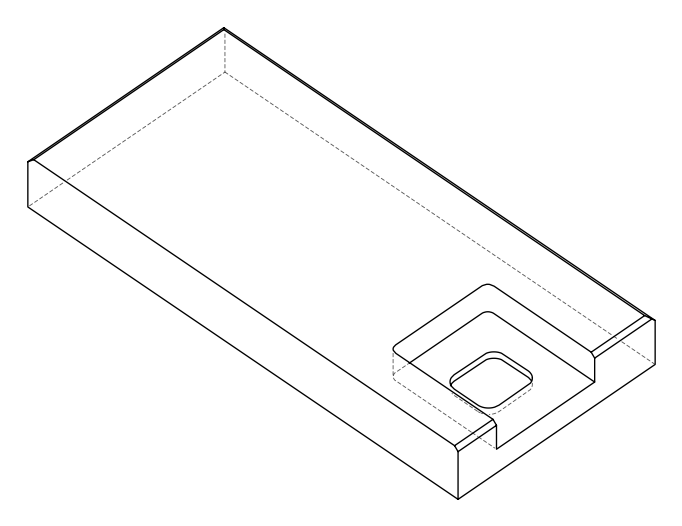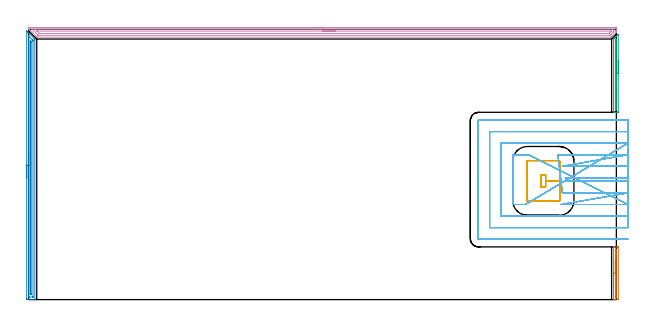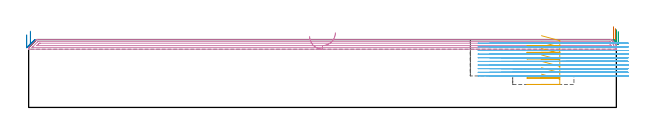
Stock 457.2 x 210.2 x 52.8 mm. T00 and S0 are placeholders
(PLAN: 6 operations, 2 tool changes, 60 min)
(1 AREA_MILL | FG_CHAMFER_SURFACE | UGT0205_001 | 0.81 min | 299 mm3)
(2 AREA_MILL_1 | FG_CHAMFER_SURFACE_1 | UGT0205_001 | 5.11 min | 4215 mm3)
(3 AREA_MILL_2 | FG_CHAMFER_SURFACE_2 | UGT0205_001 | 1.1 min | 406 mm3)
(4 AREA_MILL_3 | FG_CHAMFER_SURFACE_3 | UGT0205_001 | 11.09 min | 12719 mm3)
(5 MILL_RECTANGULAR_POCKET | POCKET_RECTANGULAR_STRAIGHT | UGT0201_105 | Follow Part, ap 5.5, ae 75% | 3.31 min | 84961 mm3)
(6 MILL_SLOT | SLOT_PARTIAL_RECTANGULAR | NXT0201_011 | Follow Part, ap 3, ae 75% | 38.59 min | 267187 mm3)
(TOOL UGT0205_001 | Chamfer Mill 20 x 3 x 45 deg. | D20 FL50 Z2)
(TOOL UGT0201_105 | End Mill 22 mm | D22 FL25 Z2)
(TOOL NXT0201_011 | ENDMILL 12mm [2P460-1200-NA 1630] | D12 FL38 Z6)
(OP 1 AREA_MILL)
G17 G21 G94 G90
T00 M6
G54
G17 G0 G90 X455.001 Y10.501 S1061 M3
G43 Z62.8 H0
Z62.799
G94 G1 Y10.539 Z61.927 F250.
Y10.653 Z61.062
Y10.842 Z60.211
Y11.104 Z59.379
Y11.438 Z58.573
Y11.841 Z57.799
Y12.309 Z57.063
Y12.84 Z56.371
Y13.43 Z55.728
Y14.073 Z55.138
Y14.765 Z54.607
Y15.501 Z54.138
Y16.274 Z53.735
Y17.08 Z53.401
X455.002 Y17.912 Z53.139
Y18.764 Z52.95
Y19.629 Z52.836
Y20.5 Z52.798
X455.003 Y40.913 Z52.796
X455.007 Y40.948 Z52.79
X455.013 Y40.997 Z52.779
X455.016 Y41. Z52.776
X455.21 Z52.588
X456.931 Z50.867
X458.18 Z49.618
X458.361 Z49.437
X458.691 Y40.999 Z49.105
X458.7 Y40.649 Z49.1
X458.699 Y0.351 Z49.101
X458.691 Y0.001 Z49.105
X458.361 Y0. Z49.437
X458.18 Z49.618
X455.212 Z52.586
X455.016 Z52.776
X455.003 Y0.009 Z52.789
X455. Y0.09 Z52.8
X455.002 Y20.5 Z52.798
X456.416 Z51.384
X456.418 Y38.68 Z51.382
X456.419 Y38.907 Z51.381
X456.422 Y38.961 Z51.378
X456.424 Y38.981 Z51.376
X456.44 Y38.99 Z51.36
X456.542 Y38.995 Z51.258
X456.697 Y38.999 Z51.103
X456.985 Y39. Z50.815
X457.168 Y38.999 Z50.632
X457.219 Y38.996 Z50.581
X457.27 Y38.99 Z50.53
X457.279 Y38.983 Z50.521
X457.282 Y38.962 Z50.518
X457.284 Y38.91 Z50.516
X457.286 Y38.698 Z50.514
Y2.309
X457.284 Y2.088 Z50.516
X457.282 Y2.034 Z50.518
X457.28 Y2.015 Z50.52
X457.194 Y2.01 Z50.606
X456.95 Y2.003 Z50.85
X456.715 Y2. Z51.085
X456.532 Y2.001 Z51.268
X456.482 Y2.004 Z51.318
X456.431 Y2.01 Z51.369
X456.421 Y2.017 Z51.379
X456.418 Y2.038 Z51.382
X456.416 Y2.09 Z51.384
X456.415 Y2.301 Z51.385
X456.416 Y20.5 Z51.384
Y21.372 Z51.422
Y22.237 Z51.536
Y23.089 Z51.724
Y23.921 Z51.987
Y24.727 Z52.321
Y25.5 Z52.723
X456.417 Y26.236 Z53.192
Y26.928 Z53.723
Y27.572 Z54.312
Y28.161 Z54.955
Y28.692 Z55.647
Y29.161 Z56.383
Y29.564 Z57.157
Y29.898 Z57.963
Y30.16 Z58.795
Y30.349 Z59.647
Y30.463 Z60.512
Y30.501 Z61.383
G0 Z62.8
M5
M2
(OP 2 AREA_MILL_1)
G17 G21 G94 G90
T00 M6
G54
G17 G0 G90 X-1.5 Y94.5 S1061 M3
G43 Z62.8 H0
Z56.5
G94 G1 Y94.538 Z55.628 F250.
Y94.652 Z54.764
Y94.841 Z53.912
Y95.103 Z53.08
Y95.437 Z52.274
Y95.84 Z51.5
Y96.309 Z50.764
Y96.84 Z50.072
Y97.429 Z49.429
Y98.072 Z48.84
Y98.764 Z48.309
Y99.5 Z47.84
Y100.274 Z47.437
Y101.08 Z47.103
Y101.912 Z46.841
Y102.764 Z46.652
Y103.629 Z46.538
Y104.5 Z46.5
X-1.499 Y208.997
X-1.497 Z46.502
X-1.004 Y208.506 Z46.992
X-0.902 Y208.403 Z47.097
X-0.811 Y208.312 Z47.188
X-0.709 Y208.211 Z47.287
X-0.605 Y208.105 Z47.394
X-0.519 Y208.019 Z47.481
X-0.414 Y207.916 Z47.582
X4.304 Y203.198 Z52.3
X4.753 Y202.747 Z52.751
X4.799 Y202.695 Z52.783
X4.8 Y202.16 Z52.8
Y0.151
X4.797 Y0.009 Z52.788
X4.783 Y0.007 Z52.774
X4.463 Y0. Z52.462
X4.02 Z52.019
X3.419 Z51.414
X2.234 Z50.231
X1.65 Z49.644
X-1.004 Y0.001 Z46.992
X-1.241 Y0.003 Z46.756
X-1.491 Y0.009 Z46.505
X-1.494 Y0.103 Z46.503
X-1.499 Y0.597 Z46.501
X-1.5 Y1.097 Z46.5
Y104.5
X-0.086 Z47.914
Y204.835
X-0.084 Y205.018 Z47.916
X-0.081 Y205.107 Z47.919
X-0.08 Y205.116 Z47.92
X-0.072 Y205.112 Z47.928
X-0.042 Y205.088 Z47.958
X0.025 Y205.024 Z48.025
X2.89 Y202.16 Z50.89
X3.25 Y201.792 Z51.25
X3.352 Y201.686 Z51.352
X3.379 Y201.646 Z51.379
X3.381 Y201.623 Z51.381
X3.384 Y201.516 Z51.384
X3.386 Y201.302 Z51.386
Y201.268
Y2.381
X3.384 Y2.167 Z51.384
X3.381 Y2.06 Z51.381
X3.379 Y2.015 Z51.379
X3.29 Y2.01 Z51.29
X2.91 Y2.002 Z50.91
X0.765 Y2. Z48.765
X0.258 Z48.258
X0.034 Y2.003 Z48.034
X-0.063 Y2.008 Z47.937
X-0.077 Y2.01 Z47.923
X-0.08 Y2.023 Z47.92
X-0.083 Y2.067 Z47.917
X-0.085 Y2.161 Z47.915
X-0.086 Y104.5 Z47.914
X1.328 Z49.328
X1.329 Y201.268 Z49.329
X1.332 Z49.332
X1.65 Y200.948 Z49.65
X1.932 Y200.658 Z49.932
X1.965 Y200.623 Z49.965
X1.968 Y200.57 Z49.968
X1.97 Y200.484 Z49.97
X1.971 Y200.376 Z49.971
Y200.052
Y4.733
X1.967 Y4.165 Z49.967
X1.964 Y4.013 Z49.964
X1.81 Y4.003 Z49.81
X1.65 Y4.001 Z49.65
X1.487 Y4.002 Z49.487
X1.378 Y4.006 Z49.378
X1.342 Y4.01 Z49.342
X1.335 Y4.022 Z49.335
X1.332 Y4.057 Z49.332
X1.33 Y4.165 Z49.33
X1.329 Y4.489 Z49.329
X1.328 Y5.057 Z49.328
Y104.5
Y105.372 Z49.367
Y106.237 Z49.48
Y107.088 Z49.669
Y107.92 Z49.932
Y108.726 Z50.265
Y109.5 Z50.668
Y110.236 Z51.137
Y110.928 Z51.668
Y111.571 Z52.257
Y112.161 Z52.901
Y112.692 Z53.593
Y113.16 Z54.328
Y113.563 Z55.102
Y113.897 Z55.908
Y114.159 Z56.74
Y114.348 Z57.592
Y114.462 Z58.457
Y114.5 Z59.328
G0 Z62.8
M5
M2
(OP 3 AREA_MILL_2)
G17 G21 G94 G90
T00 M6
G54
G17 G0 G90 X458.7 Y186.05 S1061 M3
G43 Z62.8 H0
Z59.1
G94 G1 Y186.012 Z58.228 F250.
Y185.898 Z57.364
Y185.709 Z56.512
Y185.447 Z55.68
Y185.113 Z54.874
Y184.71 Z54.1
Y184.241 Z53.364
Y183.71 Z52.672
Y183.121 Z52.029
Y182.478 Z51.44
Y181.786 Z50.908
Y181.05 Z50.44
Y180.276 Z50.037
Y179.47 Z49.703
Y178.638 Z49.441
Y177.786 Z49.252
Y176.922 Z49.138
Y176.05 Z49.1
Y146.26
X458.698 Y146.076 Z49.102
X458.691 Y145.702 Z49.105
X458.41 Y145.7 Z49.387
X458.18 Z49.617
X457.524 Z50.273
X457.293 Z50.503
X456.831 Z50.968
X455.982 Z51.817
X455.52 Z52.278
X455.271 Z52.528
X455.019 Y145.707 Z52.773
X455.003 Y145.709 Z52.789
X455. Y145.816 Z52.8
Y202.282
X455.006 Y202.701 Z52.792
X455.088 Y202.789 Z52.71
X455.52 Y203.222 Z52.277
X455.569 Y203.27 Z52.23
X455.768 Y203.468 Z52.031
X455.816 Y203.517 Z51.981
X455.864 Y203.564 Z51.935
X456.064 Y203.765 Z51.735
X456.111 Y203.813 Z51.686
X456.158 Y203.859 Z51.641
X456.361 Y204.061 Z51.438
X456.407 Y204.108 Z51.39
X456.453 Y204.153 Z51.346
X456.657 Y204.357 Z51.142
X456.702 Y204.403 Z51.095
X456.747 Y204.448 Z51.052
X456.953 Y204.654 Z50.846
X456.998 Y204.699 Z50.799
X457.042 Y204.742 Z50.757
X457.25 Y204.95 Z50.549
X458.18 Y205.881 Z49.618
X458.298 Y205.998 Z49.501
X458.436 Y206.136 Z49.364
X458.623 Y206.318 Z49.175
X458.694 Y206.383 Z49.104
X458.7 Y206.136 Z49.1
Y176.05
X457.286 Z50.514
Y148.039
X457.282 Y147.817 Z50.519
X457.279 Y147.717 Z50.521
X457.015 Y147.708 Z50.785
X456.743 Y147.702 Z51.057
X456.54 Y147.706 Z51.26
X456.475 Y147.71 Z51.325
X456.421 Y147.721 Z51.379
X456.414 Y148.039 Z51.386
Y201.393
X456.42 Y201.611 Z51.38
X456.422 Y201.661 Z51.378
X456.449 Y201.692 Z51.351
X456.498 Y201.745 Z51.302
X456.615 Y201.865 Z51.185
X456.719 Y201.969 Z51.081
X457.163 Y202.413 Z50.637
X457.236 Y202.485 Z50.564
X457.253 Y202.501 Z50.547
X457.269 Y202.513 Z50.531
X457.278 Y202.519 Z50.522
X457.286 Y202.282 Z50.514
Y176.05
Y175.178 Z50.552
Y174.313 Z50.666
Y173.462 Z50.855
Y172.63 Z51.117
Y171.824 Z51.451
Y171.05 Z51.854
Y170.314 Z52.323
Y169.622 Z52.854
Y168.979 Z53.443
Y168.39 Z54.086
Y167.858 Z54.778
Y167.39 Z55.514
Y166.987 Z56.288
Y166.653 Z57.094
Y166.391 Z57.926
Y166.202 Z58.778
Y166.088 Z59.643
Y166.05 Z60.514
G0 Z62.8
M5
M2
(OP 4 AREA_MILL_3)
G17 G21 G94 G90
T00 M6
G54
G17 G0 G90 X218.6 Y211.7 S1061 M3
G43 Z62.8 H0
Z55.3
G94 G1 X218.638 Z54.428 F250.
X218.752 Z53.564
X218.941 Z52.712
X219.203 Z51.88
X219.537 Z51.074
X219.94 Z50.3
X220.408 Z49.564
X220.94 Z48.872
X221.529 Z48.229
X222.172 Z47.64
X222.864 Z47.108
X223.6 Z46.64
X224.374 Z46.237
X225.18 Z45.903
X226.012 Z45.641
X226.864 Z45.452
X227.728 Z45.338
X228.6 Z45.3
X455.95
X456.573 Y211.699 Z45.301
X457.189 Y211.693 Z45.302
X457.193 Y211.691 Z45.305
X457.2 Y211.078 Z45.917
Y209.651 Z47.345
Y209.29 Z47.705
Y207.996 Z49.002
X457.198 Y207.95 Z49.048
X457.195 Y207.906 Z49.091
X457.169 Y207.872 Z49.126
X457.005 Y207.705 Z49.295
X456.601 Y207.301 Z49.699
X456.358 Y207.056 Z49.94
X455.709 Y206.409 Z50.591
X455.465 Y206.163 Z50.833
X454.816 Y205.516 Z51.484
X454.571 Y205.269 Z51.727
X453.923 Y204.623 Z52.377
X453.515 Y204.218 Z52.781
X453.5 Y204.207 Z52.793
X452.997 Y204.2 Z52.8
X6.885
X6.305 Y204.199 Z52.783
X6.155 Y204.343 Z52.652
X5.991 Y204.508 Z52.49
X5.809 Y204.69 Z52.308
X0.18 Y210.319 Z46.679
X0.048 Y210.449 Z46.542
X0.01 Y210.497 Z46.492
X0. Y210.544 Z46.446
Y210.948 Z46.052
Y211.251 Z45.748
X0.01 Y211.692 Z45.305
X0.112 Y211.7 Z45.3
X228.6
Y210.286 Z46.714
X454.785 Y210.285 Z46.715
X454.886 Y210.284 Z46.716
X455.089 Y210.279 Z46.721
X455.191 Y210.273 Z46.727
X455.194 Y210.243 Z46.757
X455.196 Y210.184 Z46.816
X455.2 Y209.769 Z47.231
X455.199 Y209.29 Z47.71
X455.198 Y208.877 Z48.123
X455.19 Y208.397 Z48.603
X455.186 Y208.348 Z48.652
X455.15 Y208.306 Z48.694
X455.091 Y208.244 Z48.756
X455.016 Y208.166 Z48.834
X454.785 Y207.934 Z49.066
X453.675 Y206.825 Z50.175
X452.997 Y206.146 Z50.854
X452.78 Y205.932 Z51.068
X452.559 Y205.716 Z51.284
X452.468 Y205.63 Z51.37
X452.305 Y205.62 Z51.38
X452.202 Y205.616 Z51.384
X452.103 Y205.615 Z51.385
X7.779 Y205.614 Z51.386
X7.344 Y205.621 Z51.379
X7.308 Y205.652 Z51.348
X7.239 Y205.716 Z51.284
X6.885 Y206.065 Z50.935
X3.309 Y209.641 Z47.359
X2.77 Y210.184 Z46.816
X2.694 Y210.264 Z46.736
X2.682 Y210.278 Z46.722
X2.767 Y210.281 Z46.719
X2.903 Y210.284 Z46.716
X3.106 Y210.285 Z46.715
X3.208 Y210.286 Z46.714
X228.6
Y208.872 Z48.129
X452.798 Y208.871
X452.997 Y208.87 Z48.13
X453.089 Y208.867 Z48.133
X453.19 Y208.862 Z48.138
Y208.821 Z48.179
X453.171 Y208.782 Z48.218
X453.093 Y208.698 Z48.302
X452.997 Y208.596 Z48.404
X451.903 Y207.503 Z49.497
X451.553 Y207.159 Z49.841
X451.435 Y207.046 Z49.954
X451.209 Y207.036 Z49.964
X450.787 Y207.031 Z49.969
X450.315 Y207.029 Z49.971
X449.896 Y207.028 Z49.972
X9.148 Y207.029 Z49.971
X8.673 Y207.03 Z49.97
X8.515 Y207.032 Z49.968
X8.393 Y207.035 Z49.965
X8.292 Y207.119 Z49.881
X7.898 Y207.503 Z49.497
X7.779 Y207.62 Z49.38
X6.885 Y208.514 Z48.486
X6.617 Y208.785 Z48.215
X6.552 Y208.853 Z48.147
X6.542 Y208.867 Z48.133
X6.543 Y208.868 Z48.132
X6.565 Y208.87 Z48.13
X6.618 Y208.871 Z48.129
X6.885
X228.6 Y208.872
X229.472 Z48.167
X230.336 Z48.28
X231.188 Z48.469
X232.02 Z48.732
X232.826 Z49.065
X233.6 Z49.468
X234.336 Z49.937
X235.028 Z50.468
X235.671 Z51.057
X236.26 Z51.701
X236.792 Z52.393
X237.26 Z53.129
X237.663 Z53.902
X237.997 Z54.708
X238.259 Z55.54
X238.448 Z56.392
X238.562 Z57.257
X238.6 Z58.129
G0 Z62.8
M5
M2
(OP 5 MILL_RECTANGULAR_POCKET)
G17 G21 G94 G90
T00 M6
G54
G17 G0 G90 X398.937 Y76.6 S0 M3
G43 Z62.8 H0
Z55.8
G94 G1 X412.771 Z52.093 F250.
X412.926 Y76.648 Z52.05
X413.057 Y76.743 Z52.006
X413.152 Y76.874 Z51.963
X413.2 Y77.029 Z51.919
Y92.35 Z47.814
X402.2
Y97.1 F500.
X398.6
Y87.6
X402.2
Y92.35
X413.2
Y107.6
G3 X412.7 Y108.1 R0.5
G1 X388.1
G3 X387.6 Y107.6 R0.5
G1 Y77.1
G3 X388.1 Y76.6 R0.5
G1 X412.7
G3 X413.2 Y77.1 R0.5
G1 Y92.35
Y93.35
G0 X398.937 Y76.6 Z50.814
G1 X412.771 Z47.107 F250.
X412.926 Y76.648 Z47.064
X413.057 Y76.743 Z47.021
X413.152 Y76.874 Z46.977
X413.2 Y77.029 Z46.934
Y92.35 Z42.829
X402.2
Y97.1 F500.
X398.6
Y87.6
X402.2
Y92.35
X413.2
Y107.6
G3 X412.7 Y108.1 R0.5
G1 X388.1
G3 X387.6 Y107.6 R0.5
G1 Y77.1
G3 X388.1 Y76.6 R0.5
G1 X412.7
G3 X413.2 Y77.1 R0.5
G1 Y92.35
Y93.35
G0 X398.937 Y76.6 Z45.829
G1 X412.771 Z42.122 F250.
X412.926 Y76.648 Z42.078
X413.057 Y76.743 Z42.035
X413.152 Y76.874 Z41.991
X413.2 Y77.029 Z41.948
Y92.35 Z37.843
X402.2
Y97.1 F500.
X398.6
Y87.6
X402.2
Y92.35
X413.2
Y107.6
G3 X412.7 Y108.1 R0.5
G1 X388.1
G3 X387.6 Y107.6 R0.5
G1 Y77.1
G3 X388.1 Y76.6 R0.5
G1 X412.7
G3 X413.2 Y77.1 R0.5
G1 Y92.35
Y93.35
G0 X398.937 Y76.6 Z40.843
G1 X412.771 Z37.136 F250.
X412.926 Y76.648 Z37.093
X413.057 Y76.743 Z37.049
X413.152 Y76.874 Z37.006
X413.2 Y77.029 Z36.962
Y92.35 Z32.857
X402.2
Y97.1 F500.
X398.6
Y87.6
X402.2
Y92.35
X413.2
Y107.6
G3 X412.7 Y108.1 R0.5
G1 X388.1
G3 X387.6 Y107.6 R0.5
G1 Y77.1
G3 X388.1 Y76.6 R0.5
G1 X412.7
G3 X413.2 Y77.1 R0.5
G1 Y92.35
Y93.35
G0 X398.937 Y76.6 Z35.857
G1 X412.771 Z32.15 F250.
X412.926 Y76.648 Z32.107
X413.057 Y76.743 Z32.063
X413.152 Y76.874 Z32.02
X413.2 Y77.029 Z31.977
Y92.35 Z27.871
X402.2
Y97.1 F500.
X398.6
Y87.6
X402.2
Y92.35
X413.2
Y107.6
G3 X412.7 Y108.1 R0.5
G1 X388.1
G3 X387.6 Y107.6 R0.5
G1 Y77.1
G3 X388.1 Y76.6 R0.5
G1 X412.7
G3 X413.2 Y77.1 R0.5
G1 Y92.35
Y93.35
G0 X398.937 Y76.6 Z30.871
G1 X412.771 Z27.165 F250.
X412.926 Y76.648 Z27.121
X413.057 Y76.743 Z27.078
X413.152 Y76.874 Z27.034
X413.2 Y77.029 Z26.991
Y92.35 Z22.886
X402.2
Y97.1 F500.
X398.6
Y87.6
X402.2
Y92.35
X413.2
Y107.6
G3 X412.7 Y108.1 R0.5
G1 X388.1
G3 X387.6 Y107.6 R0.5
G1 Y77.1
G3 X388.1 Y76.6 R0.5
G1 X412.7
G3 X413.2 Y77.1 R0.5
G1 Y92.35
Y93.35
G0 X398.937 Y76.6 Z25.886
G1 X412.771 Z22.179 F250.
X412.926 Y76.648 Z22.135
X413.057 Y76.743 Z22.092
X413.152 Y76.874 Z22.049
X413.2 Y77.029 Z22.005
Y92.35 Z17.9
X402.2
Y97.1 F500.
X398.6
Y87.6
X402.2
Y92.35
X413.2
Y107.6
G3 X412.7 Y108.1 R0.5
G1 X388.1
G3 X387.6 Y107.6 R0.5
G1 Y77.1
G3 X388.1 Y76.6 R0.5
G1 X412.7
G3 X413.2 Y77.1 R0.5
G1 Y92.35
Y93.35
G0 Z62.8
M5
M2
(OP 6 MILL_SLOT)
G17 G21 G94 G90
T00 M6
G54
G17 G0 G90 X466.2 Y94.7 S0 M3
G43 Z62.8 H1
Z49.97
G94 G1 X463.2 F250.
X418.2 F500.
Y92.
X463.2
X466.2 F250.
Y103.7
X463.2
X418.2 F500.
X415.2 F250.
X466.2 Y112.7 F500.
X463.2 F250.
X414.753 F500.
X411.753 F250.
X415.2 Y83. F500.
X418.2 F250.
X463.2 F500.
X466.2 F250.
X414.253 Y74. F500.
X417.253 F250.
X463.2 F500.
X466.2 F250.
X389.025 Y112.7 F500.
X386.025 F250.
X376.6 F500.
Y74.
X383.545
X386.545 F250.
X466.2 Y121.7 F500.
X463.2 F250.
X367.6 F500.
Y65.
X463.2
X466.2 F250.
Y130.7
X463.2
X358.6 F500.
Y56.
X463.2
X466.2 F250.
Y139.7
X463.2
X350. F500.
G3 X349.6 Y139.3 R0.4
G1 Y47.4
G3 X350. Y47. R0.4
G1 X463.2
X466.2 F250.
G0 Y94.7 Z47.14
G1 X463.2
X418.2 F500.
Y92.
X463.2
X466.2 F250.
Y103.7
X463.2
X418.2 F500.
X415.2 F250.
X466.2 Y112.7 F500.
X463.2 F250.
X414.749 F500.
X411.749 F250.
X415.2 Y83. F500.
X418.2 F250.
X463.2 F500.
X466.2 F250.
X414.253 Y74. F500.
X417.253 F250.
X463.2 F500.
X466.2 F250.
X389.025 Y112.7 F500.
X386.025 F250.
X376.6 F500.
Y74.
X383.545
X386.545 F250.
X466.2 Y121.7 F500.
X463.2 F250.
X367.6 F500.
Y65.
X463.2
X466.2 F250.
Y130.7
X463.2
X358.6 F500.
Y56.
X463.2
X466.2 F250.
Y139.7
X463.2
X350. F500.
G3 X349.6 Y139.3 R0.4
G1 Y47.4
G3 X350. Y47. R0.4
G1 X463.2
X466.2 F250.
G0 Y94.7 Z44.31
G1 X463.2
X418.2 F500.
Y92.
X463.2
X466.2 F250.
Y103.7
X463.2
X418.2 F500.
X415.2 F250.
X466.2 Y112.7 F500.
X463.2 F250.
X414.743 F500.
X411.743 F250.
X415.2 Y83. F500.
X418.2 F250.
X463.2 F500.
X466.2 F250.
X414.253 Y74. F500.
X417.253 F250.
X463.2 F500.
X466.2 F250.
X389.026 Y112.7 F500.
X386.026 F250.
X376.6 F500.
Y74.
X383.545
X386.545 F250.
X466.2 Y121.7 F500.
X463.2 F250.
X367.6 F500.
Y65.
X463.2
X466.2 F250.
Y130.7
X463.2
X358.6 F500.
Y56.
X463.2
X466.2 F250.
Y139.7
X463.2
X350. F500.
G3 X349.6 Y139.3 R0.4
G1 Y47.4
G3 X350. Y47. R0.4
G1 X463.2
X466.2 F250.
G0 Y94.7 Z41.48
G1 X463.2
X418.2 F500.
Y92.
X463.2
X466.2 F250.
Y103.7
X463.2
X418.2 F500.
X415.2 F250.
X466.2 Y112.7 F500.
X463.2 F250.
X414.738 F500.
X411.738 F250.
X415.2 Y83. F500.
X418.2 F250.
X463.2 F500.
X466.2 F250.
X414.253 Y74. F500.
X417.253 F250.
X463.2 F500.
X466.2 F250.
X389.026 Y112.7 F500.
X386.026 F250.
X376.6 F500.
Y74.
X383.545
X386.545 F250.
X466.2 Y121.7 F500.
X463.2 F250.
X367.6 F500.
Y65.
X463.2
X466.2 F250.
Y130.7
X463.2
X358.6 F500.
Y56.
X463.2
X466.2 F250.
Y139.7
X463.2
X350. F500.
G3 X349.6 Y139.3 R0.4
G1 Y47.4
G3 X350. Y47. R0.4
G1 X463.2
X466.2 F250.
G0 Y94.7 Z38.65
G1 X463.2
X418.2 F500.
Y92.
X463.2
X466.2 F250.
Y103.7
X463.2
X418.2 F500.
X415.2 F250.
X466.2 Y112.7 F500.
X463.2 F250.
X414.738 F500.
X411.738 F250.
X415.2 Y83. F500.
X418.2 F250.
X463.2 F500.
X466.2 F250.
X414.253 Y74. F500.
X417.253 F250.
X463.2 F500.
X466.2 F250.
X389.025 Y112.7 F500.
X386.025 F250.
X376.6 F500.
Y74.
X383.545
X386.545 F250.
X466.2 Y121.7 F500.
X463.2 F250.
X367.6 F500.
Y65.
X463.2
X466.2 F250.
Y130.7
X463.2
X358.6 F500.
Y56.
X463.2
X466.2 F250.
Y139.7
X463.2
X350. F500.
G3 X349.6 Y139.3 R0.4
G1 Y47.4
G3 X350. Y47. R0.4
G1 X463.2
X466.2 F250.
G0 Y94.7 Z35.82
G1 X463.2
X418.2 F500.
Y92.
X463.2
X466.2 F250.
Y103.7
X463.2
X418.2 F500.
X415.2 F250.
X466.2 Y112.7 F500.
X463.2 F250.
X414.738 F500.
X411.738 F250.
X415.2 Y83. F500.
X418.2 F250.
X463.2 F500.
X466.2 F250.
X414.253 Y74. F500.
X417.253 F250.
X463.2 F500.
X466.2 F250.
X389.025 Y112.7 F500.
X386.025 F250.
X376.6 F500.
Y74.
X383.545
X386.545 F250.
X466.2 Y121.7 F500.
X463.2 F250.
X367.6 F500.
Y65.
X463.2
X466.2 F250.
Y130.7
X463.2
X358.6 F500.
Y56.
X463.2
X466.2 F250.
Y139.7
X463.2
X350. F500.
G3 X349.6 Y139.3 R0.4
G1 Y47.4
G3 X350. Y47. R0.4
G1 X463.2
X466.2 F250.
G0 Y94.7 Z32.99
G1 X463.2
X418.2 F500.
Y92.
X463.2
X466.2 F250.
Y103.7
X463.2
X418.2 F500.
X415.2 F250.
X466.2 Y112.7 F500.
X463.2 F250.
X414.738 F500.
X411.738 F250.
X415.2 Y83. F500.
X418.2 F250.
X463.2 F500.
X466.2 F250.
X414.253 Y74. F500.
X417.253 F250.
X463.2 F500.
X466.2 F250.
X389.025 Y112.7 F500.
X386.025 F250.
X376.6 F500.
Y74.
X383.545
X386.545 F250.
X466.2 Y121.7 F500.
X463.2 F250.
X367.6 F500.
Y65.
X463.2
X466.2 F250.
Y130.7
X463.2
X358.6 F500.
Y56.
X463.2
X466.2 F250.
Y139.7
X463.2
X350. F500.
G3 X349.6 Y139.3 R0.4
G1 Y47.4
G3 X350. Y47. R0.4
G1 X463.2
X466.2 F250.
G0 Y94.7 Z30.16
G1 X463.2
X418.2 F500.
Y92.
X463.2
X466.2 F250.
Y103.7
X463.2
X418.2 F500.
X415.2 F250.
X466.2 Y112.7 F500.
X463.2 F250.
X414.738 F500.
X411.738 F250.
X415.2 Y83. F500.
X418.2 F250.
X463.2 F500.
X466.2 F250.
X414.253 Y74. F500.
X417.253 F250.
X463.2 F500.
X466.2 F250.
X389.026 Y112.7 F500.
X386.026 F250.
X376.6 F500.
Y74.
X383.545
X386.545 F250.
X466.2 Y121.7 F500.
X463.2 F250.
X367.6 F500.
Y65.
X463.2
X466.2 F250.
Y130.7
X463.2
X358.6 F500.
Y56.
X463.2
X466.2 F250.
Y139.7
X463.2
X350. F500.
G3 X349.6 Y139.3 R0.4
G1 Y47.4
G3 X350. Y47. R0.4
G1 X463.2
X466.2 F250.
G0 Y94.7 Z27.33
G1 X463.2
X418.2 F500.
Y92.
X463.2
X466.2 F250.
Y103.7
X463.2
X418.2 F500.
X415.2 F250.
X466.2 Y112.7 F500.
X463.2 F250.
X414.738 F500.
X411.738 F250.
X415.2 Y83. F500.
X418.2 F250.
X463.2 F500.
X466.2 F250.
X414.253 Y74. F500.
X417.253 F250.
X463.2 F500.
X466.2 F250.
X389.026 Y112.7 F500.
X386.026 F250.
X376.6 F500.
Y74.
X383.545
X386.545 F250.
X466.2 Y121.7 F500.
X463.2 F250.
X367.6 F500.
Y65.
X463.2
X466.2 F250.
Y130.7
X463.2
X358.6 F500.
Y56.
X463.2
X466.2 F250.
Y139.7
X463.2
X350. F500.
G3 X349.6 Y139.3 R0.4
G1 Y47.4
G3 X350. Y47. R0.4
G1 X463.2
X466.2 F250.
G0 Y94.7 Z24.5
G1 X463.2
X418.2 F500.
Y92.
X463.2
X466.2 F250.
Y103.7
X463.2
X418.2 F500.
X415.2 F250.
X466.2 Y112.7 F500.
X463.2 F250.
X414.738 F500.
X411.738 F250.
X415.2 Y83. F500.
X418.2 F250.
X463.2 F500.
X466.2 F250.
X414.249 Y74. F500.
X417.249 F250.
X463.2 F500.
X466.2 F250.
X389.025 Y112.7 F500.
X386.025 F250.
X376.6 F500.
Y74.
X383.545
X386.545 F250.
X466.2 Y121.7 F500.
X463.2 F250.
X367.6 F500.
Y65.
X463.2
X466.2 F250.
Y130.7
X463.2
X358.6 F500.
Y56.
X463.2
X466.2 F250.
Y139.7
X463.2
X350. F500.
G3 X349.6 Y139.3 R0.4
G1 Y47.4
G3 X350. Y47. R0.4
G1 X463.2
X466.2 F250.
G0 Z62.8
M5
M2
